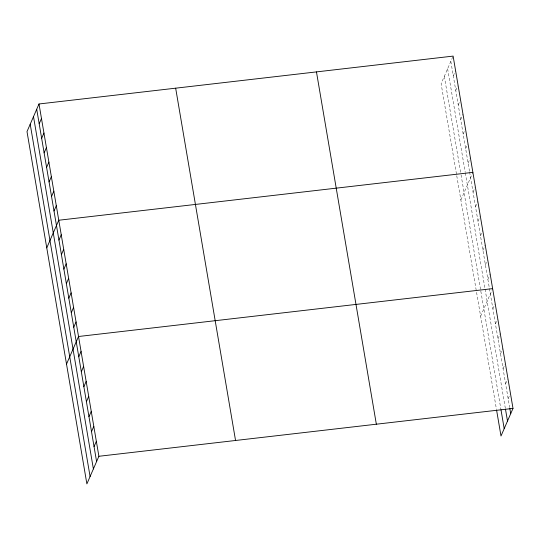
<?xml version="1.0" encoding="UTF-8"?>
<svg xmlns="http://www.w3.org/2000/svg" width="540" height="540" viewBox="0 0 540 540"><rect width="100%" height="100%" fill="white"/><g stroke="black" fill="none" stroke-linecap="round" stroke-linejoin="round"><path stroke-width="0.41" stroke-dasharray="2.7 2.03" d="M452.79 56.855L441.113 83.72L456.617 174.947M453.296 75.917L455.591 70.632M455.767 90.45L457.731 85.921M458.231 104.976L460.202 100.454M460.701 119.509L463.003 114.23M463.171 134.042L465.143 129.519M465.642 148.574L467.613 144.052M468.113 163.107L470.408 157.829M460.87 199.976L472.554 173.117M473.054 192.173L475.025 187.65M475.524 206.705L477.819 201.427M477.995 221.238L479.966 216.716M480.465 235.771L482.76 230.492M482.936 250.304L485.231 245.025M485.406 264.836L487.37 260.314M487.877 279.369L490.171 274.091M480.634 316.238L492.642 288.623M492.892 308.873L494.856 304.351M495.437 323.851L497.401 319.322M497.981 338.823L500.276 333.545M500.526 353.795L502.821 348.516M503.071 368.766L505.035 364.244M505.615 383.744L507.58 379.215M508.16 398.716L510.125 394.187M450.826 61.385L469.483 171.187M469.625 171.99L509.632 407.383M447.62 68.755L465.183 172.098M465.318 172.901L484.947 288.353M485.082 289.163L505.359 408.449M444.319 76.349L460.924 174.035M461.059 174.845L480.681 290.297M480.816 291.107L500.85 408.949M456.752 175.757L496.436 409.232"/><path stroke-width="0.81" d="M39.008 103.977L27 131.591L86.879 483.901L98.888 456.28L39.008 103.977L453.121 56.099L513 408.409L500.992 436.023L496.571 410.015M39.184 123.788L41.479 118.51M41.654 138.321L43.949 133.043M44.125 152.854L46.42 147.575M46.595 167.387L48.89 162.108M49.059 181.919L51.361 176.641M51.53 196.452L53.831 191.174M54 210.985L56.302 205.706M46.764 247.853L58.766 220.239L472.878 172.361M58.941 240.05L61.236 234.772M61.412 254.583L63.706 249.304M63.882 269.116L66.177 263.837M66.353 283.649L68.648 278.37M68.823 298.181L71.118 292.903M71.294 312.714L73.588 307.435M73.764 327.247L76.059 321.968M66.521 364.115L78.53 336.501L492.642 288.623M78.779 356.751L81.074 351.473M81.324 371.723L83.619 366.444M83.869 386.701L86.164 381.416M86.414 401.672L88.709 396.394M88.958 416.644L91.253 411.365M91.503 431.615L93.798 426.337M94.048 446.594L96.343 441.308M98.888 456.28L513 408.409M509.767 408.173L510.705 413.687M505.487 409.239L507.499 421.058M500.985 409.738L504.198 428.652M316.46 71.901L376.346 424.204M175.662 88.175L235.548 440.485M36.713 109.256L96.593 461.565M33.507 116.627L93.386 468.936M30.206 124.22L90.086 476.53"/></g></svg>
